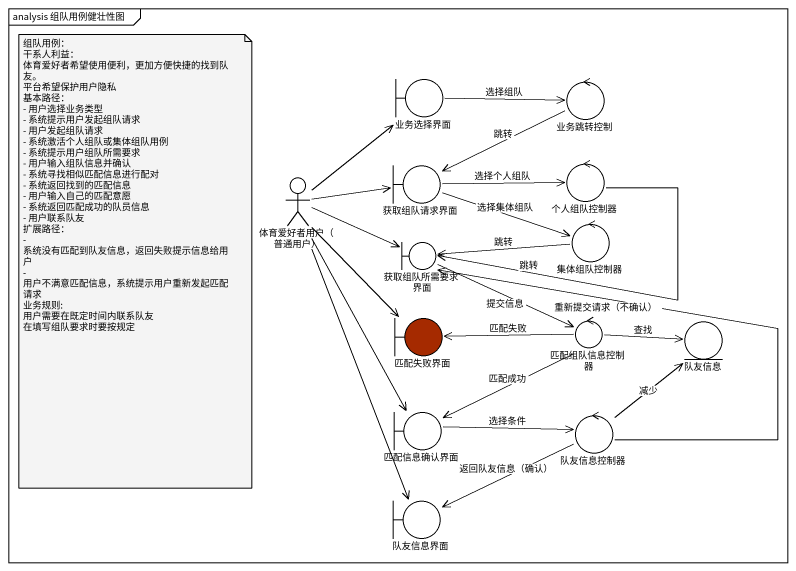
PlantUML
@startuml
mainframe analysis 组队用例健壮性图
boundary 业务选择界面
control 业务跳转控制
actor "体育爱好者用户（普通用户）" as 体育爱好者用户_普通用户
boundary 获取组队请求界面
control 个人组队控制器
control 集体组队控制器
boundary 获取组队所需要求界面
boundary 匹配失败界面 #A52A00
control 匹配组队信息控制器
entity 队友信息
boundary 匹配信息确认界面
control 队友信息控制器
boundary 队友信息界面
业务选择界面 -right-> 业务跳转控制 : 选择组队
业务跳转控制 -left-> 获取组队请求界面 : 跳转
体育爱好者用户_普通用户 -up-> 业务选择界面
体育爱好者用户_普通用户 -right-> 获取组队请求界面
体育爱好者用户_普通用户 -right-> 获取组队所需要求界面
体育爱好者用户_普通用户 --> 匹配失败界面
体育爱好者用户_普通用户 --> 匹配信息确认界面
体育爱好者用户_普通用户 --> 队友信息界面
获取组队请求界面 -right-> 个人组队控制器 : 选择个人组队
获取组队请求界面 -right-> 集体组队控制器 : 选择集体组队
个人组队控制器 -left-> 获取组队所需要求界面 : 跳转
集体组队控制器 -left-> 获取组队所需要求界面 : 跳转
获取组队所需要求界面 -right-> 匹配组队信息控制器 : 提交信息
匹配组队信息控制器 -left-> 匹配失败界面 : 匹配失败
匹配组队信息控制器 -right-> 队友信息 : 查找
匹配组队信息控制器 -left-> 匹配信息确认界面 : 匹配成功
匹配信息确认界面 -right-> 队友信息控制器 : 选择条件
队友信息控制器 -up-> 获取组队所需要求界面 : 重新提交请求（不确认）
队友信息控制器 -up-> 队友信息 : 减少
队友信息控制器 -left-> 队友信息界面 : 返回队友信息（确认）
note as N1
  组队用例：
  干系人利益：
  体育爱好者希望使用便利，更加方便快捷的找到队友。
  平台希望保护用户隐私
  基本路径：
  - 用户选择业务类型
  - 系统提示用户发起组队请求
  - 用户发起组队请求
  - 系统激活个人组队或集体组队用例
  - 系统提示用户组队所需要求
  - 用户输入组队信息并确认
  - 系统寻找相似匹配信息进行配对
  - 系统返回找到的匹配信息
  - 用户输入自己的匹配意愿
  - 系统返回匹配成功的队员信息
  - 用户联系队友
  扩展路径：
  - 系统没有匹配到队友信息，返回失败提示信息给用户
  - 用户不满意匹配信息，系统提示用户重新发起匹配请求
  业务规则:
  用户需要在既定时间内联系队友
  在填写组队要求时要按规定
end note
@enduml
